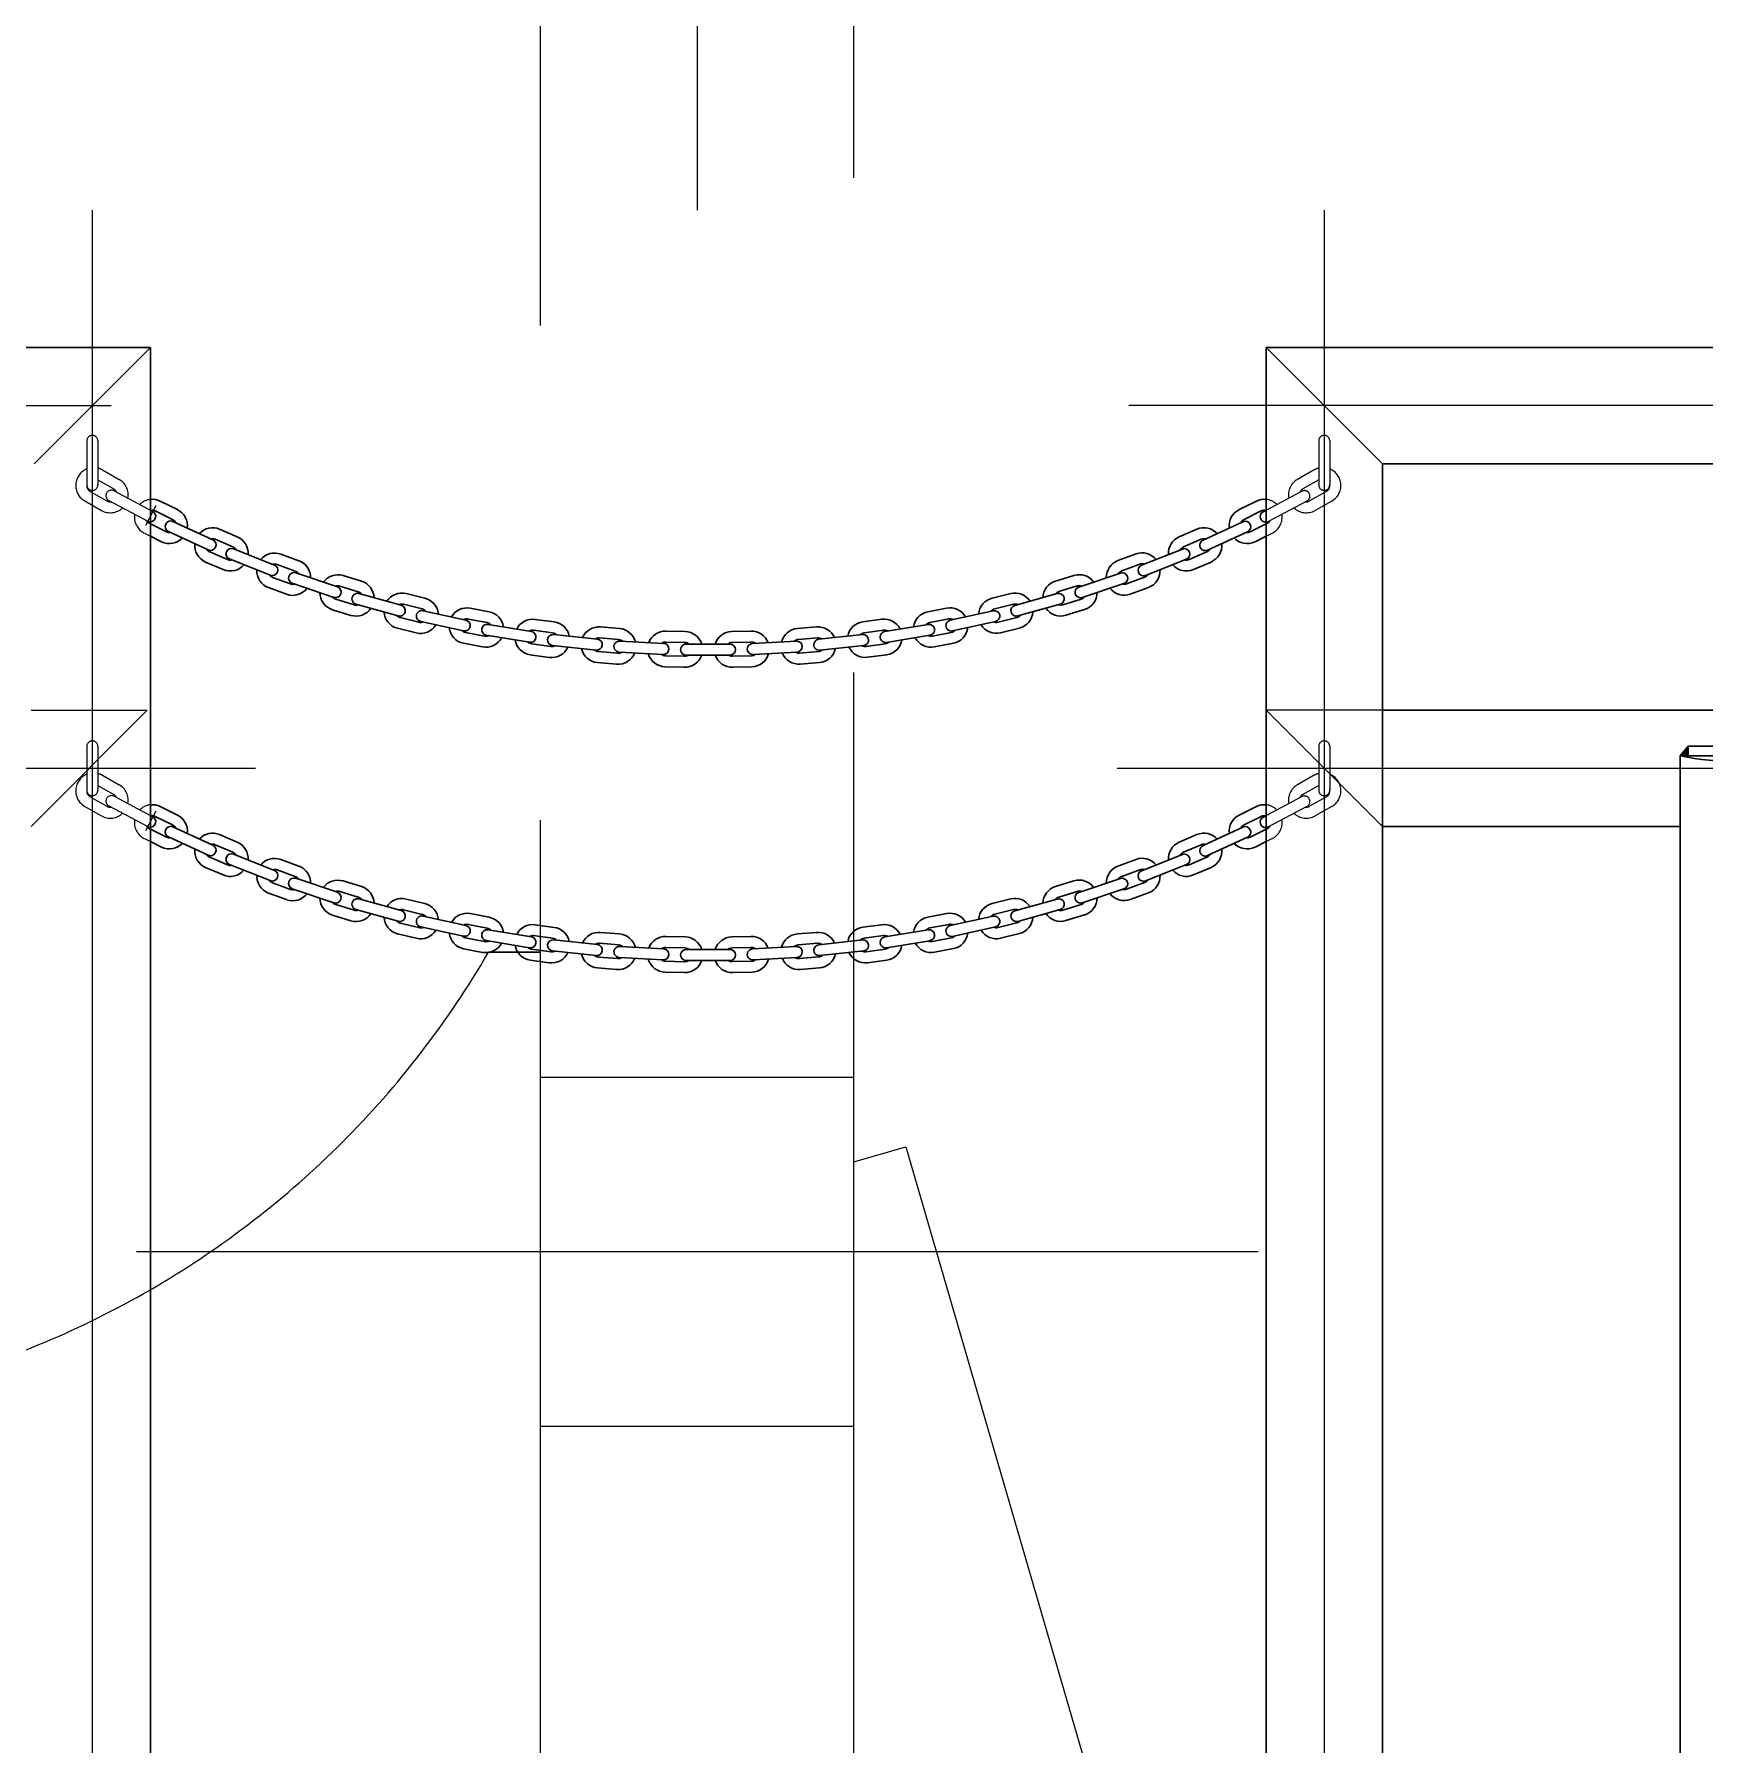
# Model space of a CAD drawing. Header units: millimetres. Extents: x 0 to 25200, y 0 to 17820.
# Drawn here: x 8371 to 8979, y 14860 to 15482 of the extents above; entities that cross this region are included whole.
import ezdxf

# ---------------------------------------------------------------- set-up
doc = ezdxf.new("R2010")
doc.units = ezdxf.units.MM
doc.header["$LTSCALE"] = 600
for name, pattern in [('F', [0.75, 0.5, -0.25]), ('G', [2, 1.25, -0.25, 0.25, -0.25]), ('K', [2.5, 1.25, -0.25, 0.25, -0.25, 0.25, -0.25])]:
    doc.linetypes.add(name, pattern=pattern)
doc.layers.get('0').update_dxf_attribs({"lineweight": 30})
for name, color, linetype, lineweight in [('04', 2, 'F', 13), ('05', 4, 'G', 13), ('07', 6, 'K', 13)]:
    doc.layers.add(name, color=color, linetype=linetype, lineweight=lineweight)

msp = doc.modelspace()

# ---------------------------------------------------------------- hatches: boundary and pattern name
at = {"ltscale": 1.2}
msp.add_hatch(color=256, dxfattribs=at).paths.add_polyline_path([(8972.95, 15223.27), (8972.95, 15219.77), (8970.05, 15219.77)])

# ---------------------------------------------------------------- linework, layer by layer
for p, q in [((7549.05, 15368.43), (8413.35, 15368.43)), ((8371.05, 15326.13), (8413.35, 15368.43)), ((8413.35, 15368.43), (8413.35, 14403.43)), ((8819.35, 14403.43), (8819.35, 15368.43)), ((8819.35, 15368.43), (9452.2, 15368.43)), ((8861.65, 15326.13), (8819.35, 15368.43)), ((8413.35, 14403.43), (8413.35, 15347.43)), ((8861.65, 14834.43), (8861.65, 15326.13)), ((8861.65, 15326.13), (9009.35, 15326.13)), ((8415.12, 15308.92), (8421.39, 15305.81)), ((8416.9, 15312.5), (8423.17, 15309.4)), ((8809.54, 15309.4), (8815.81, 15312.5)), ((8811.31, 15305.81), (8817.59, 15308.92)), ((8818.23, 15308.62), (8819.35, 15309.21)), ((8413.35, 15304.21), (8419.17, 15301.33)), ((8421.55, 15305.11), (8436.07, 15298.4)), ((8438.53, 15302.29), (8444.96, 15299.53)), ((8787.75, 15299.53), (8794.18, 15302.29)), ((8796.39, 15298.28), (8810.91, 15305)), ((8813.53, 15301.33), (8819.35, 15304.21)), ((8413.35, 15299.75), (8417.4, 15297.75)), ((8419.87, 15301.48), (8434.39, 15294.77)), ((8436.95, 15298.62), (8443.38, 15295.86)), ((8789.33, 15295.86), (8795.76, 15298.62)), ((8798.06, 15294.65), (8812.59, 15301.37)), ((8815.31, 15297.75), (8819.35, 15299.75)), ((8433.4, 15290.35), (8439.83, 15287.59)), ((8434.98, 15294.02), (8441.41, 15291.26)), ((8442.09, 15291.45), (8456.96, 15285.54)), ((8443.57, 15295.17), (8458.44, 15289.25)), ((8460.81, 15293.22), (8467.39, 15290.81)), ((8765.45, 15290.86), (8772.02, 15293.27)), ((8774.01, 15289.15), (8788.88, 15295.07)), ((8775.49, 15285.43), (8790.36, 15291.35)), ((8791.3, 15291.26), (8797.73, 15294.02)), ((8792.88, 15287.59), (8799.31, 15290.35)), ((8457.71, 15284.77), (8464.29, 15282.36)), ((8459.44, 15289.47), (8466.01, 15287.06)), ((8466.23, 15286.38), (8481.4, 15281.28)), ((8483.43, 15285.42), (8490.12, 15283.36)), ((8742.72, 15283.4), (8749.41, 15285.46)), ((8751.18, 15281.23), (8766.34, 15286.34)), ((8766.83, 15287.1), (8773.4, 15289.51)), ((8768.55, 15282.41), (8775.12, 15284.82)), ((8456.34, 15281.02), (8462.91, 15278.61)), ((8464.96, 15282.59), (8480.13, 15277.49)), ((8482.25, 15281.59), (8488.95, 15279.54)), ((8489.21, 15278.88), (8504.63, 15274.61)), ((8506.43, 15278.84), (8513.22, 15277.16)), ((8719.62, 15277.19), (8726.41, 15278.88)), ((8727.95, 15274.56), (8743.36, 15278.84)), ((8743.89, 15279.58), (8750.59, 15281.63)), ((8752.45, 15277.44), (8767.62, 15282.55)), ((8769.93, 15278.65), (8776.5, 15281.07)), ((8479.61, 15272.99), (8486.31, 15270.93)), ((8480.79, 15276.81), (8487.48, 15274.76)), ((8488.14, 15275.02), (8503.56, 15270.75)), ((8505.46, 15274.96), (8512.26, 15273.27)), ((8512.56, 15272.63), (8528.18, 15269.19)), ((8529.75, 15273.53), (8536.63, 15272.21)), ((8696.22, 15272.23), (8703.09, 15273.55)), ((8704.39, 15269.16), (8720.01, 15272.6)), ((8720.59, 15273.31), (8727.38, 15275)), ((8729.02, 15270.71), (8744.43, 15274.99)), ((8745.36, 15274.8), (8752.05, 15276.85)), ((8746.53, 15270.98), (8753.23, 15273.03)), ((8503.29, 15266.23), (8510.09, 15264.54)), ((8504.26, 15270.11), (8511.05, 15268.42)), ((8511.7, 15268.72), (8527.32, 15265.29)), ((8529, 15269.6), (8535.87, 15268.28)), ((8536.21, 15267.65), (8552, 15265.07)), ((8552.79, 15265.51), (8559.72, 15264.57)), ((8553.33, 15269.48), (8560.26, 15268.53)), ((8577.09, 15266.71), (8584.06, 15266.14)), ((8600.96, 15265.23), (8607.96, 15265.04)), ((8624.88, 15265.04), (8631.88, 15265.23)), ((8648.78, 15266.15), (8655.76, 15266.72)), ((8672.58, 15268.55), (8679.52, 15269.5)), ((8673.12, 15264.59), (8680.06, 15265.53)), ((8680.57, 15265.04), (8696.36, 15267.63)), ((8696.97, 15268.31), (8703.85, 15269.62)), ((8705.25, 15265.26), (8720.87, 15268.7)), ((8721.79, 15268.46), (8728.58, 15270.14)), ((8722.75, 15264.57), (8729.55, 15266.26)), ((8527.3, 15260.76), (8534.18, 15259.44)), ((8528.06, 15264.69), (8534.93, 15263.37)), ((8535.56, 15263.7), (8551.35, 15261.12)), ((8552.11, 15260.56), (8559.05, 15259.61)), ((8559.66, 15259.98), (8575.57, 15258.26)), ((8560.09, 15263.96), (8576, 15262.24)), ((8576.76, 15262.72), (8583.74, 15262.15)), ((8584.14, 15261.56), (8600.12, 15260.7)), ((8600.86, 15261.23), (8607.85, 15261.04)), ((8608.28, 15260.47), (8624.28, 15260.48)), ((8624.99, 15261.05), (8631.99, 15261.23)), ((8632.45, 15260.69), (8648.43, 15261.56)), ((8649.1, 15262.17), (8656.08, 15262.73)), ((8656.57, 15262.22), (8672.48, 15263.95)), ((8657, 15258.24), (8672.91, 15259.97)), ((8673.8, 15259.63), (8680.73, 15260.58)), ((8681.22, 15261.09), (8697.01, 15263.68)), ((8697.91, 15263.4), (8704.79, 15264.71)), ((8698.67, 15259.47), (8705.54, 15260.78)), ((8551.57, 15256.6), (8558.51, 15255.65)), ((8576.03, 15253.75), (8583.01, 15253.18)), ((8576.36, 15257.74), (8583.34, 15257.17)), ((8583.92, 15257.57), (8599.9, 15256.71)), ((8600.72, 15256.23), (8607.72, 15256.04)), ((8608.28, 15256.47), (8624.28, 15256.48)), ((8625.13, 15256.05), (8632.13, 15256.24)), ((8632.67, 15256.7), (8648.64, 15257.57)), ((8649.51, 15257.18), (8656.49, 15257.75)), ((8649.83, 15253.2), (8656.81, 15253.76)), ((8674.33, 15255.67), (8681.27, 15256.61)), ((8600.61, 15252.23), (8607.61, 15252.05)), ((8625.24, 15252.05), (8632.23, 15252.24)), ((8861.65, 15236.43), (9009.35, 15236.43)), ((8972.95, 15223.27), (8970.05, 15219.77)), ((9009.45, 15223.27), (8972.95, 15223.27)), ((8972.95, 15219.77), (8972.95, 15223.27)), ((8970.05, 15219.77), (8970.05, 12636.71)), ((9012.35, 15219.77), (8970.05, 15219.77)), ((8415.12, 15197.77), (8421.39, 15194.66)), ((8416.9, 15201.35), (8423.17, 15198.25)), ((8809.54, 15198.25), (8815.81, 15201.35)), ((8811.31, 15194.66), (8817.59, 15197.77)), ((8818.23, 15197.47), (8819.35, 15198.06)), ((8413.35, 15193.06), (8419.17, 15190.18)), ((8419.87, 15190.33), (8434.39, 15183.62)), ((8421.55, 15193.96), (8436.07, 15187.25)), ((8438.53, 15191.14), (8444.96, 15188.38)), ((8787.75, 15188.38), (8794.18, 15191.14)), ((8796.39, 15187.13), (8810.91, 15193.85)), ((8798.06, 15183.5), (8812.59, 15190.22)), ((8813.53, 15190.18), (8819.35, 15193.06)), ((8861.65, 15194.13), (8970.05, 15194.13)), ((8413.35, 15188.6), (8417.4, 15186.6)), ((8436.95, 15187.47), (8443.38, 15184.71)), ((8443.57, 15184.02), (8458.44, 15178.1)), ((8789.33, 15184.71), (8795.76, 15187.47)), ((8815.31, 15186.6), (8819.35, 15188.6)), ((8433.4, 15179.2), (8439.83, 15176.44)), ((8434.98, 15182.87), (8441.41, 15180.11)), ((8442.09, 15180.3), (8456.96, 15174.39)), ((8459.44, 15178.32), (8466.01, 15175.91)), ((8460.81, 15182.07), (8467.39, 15179.66)), ((8765.45, 15179.71), (8772.02, 15182.12)), ((8766.83, 15175.95), (8773.4, 15178.36)), ((8774.01, 15178), (8788.88, 15183.92)), ((8775.49, 15174.28), (8790.36, 15180.2)), ((8791.3, 15180.11), (8797.73, 15182.87)), ((8792.88, 15176.44), (8799.31, 15179.2)), ((8457.71, 15173.62), (8464.29, 15171.21)), ((8466.23, 15175.23), (8481.4, 15170.13)), ((8483.43, 15174.27), (8490.12, 15172.21)), ((8742.72, 15172.25), (8749.41, 15174.31)), ((8751.18, 15170.08), (8766.34, 15175.19)), ((8768.55, 15171.26), (8775.12, 15173.67)), ((8456.34, 15169.87), (8462.91, 15167.46)), ((8464.96, 15171.44), (8480.13, 15166.34)), ((8480.79, 15165.66), (8487.48, 15163.61)), ((8482.25, 15170.44), (8488.95, 15168.39)), ((8489.21, 15167.73), (8504.63, 15163.46)), ((8506.43, 15167.69), (8513.22, 15166.01)), ((8719.62, 15166.04), (8726.41, 15167.73)), ((8727.95, 15163.41), (8743.36, 15167.69)), ((8743.89, 15168.43), (8750.59, 15170.48)), ((8745.36, 15163.65), (8752.05, 15165.7)), ((8752.45, 15166.29), (8767.62, 15171.4)), ((8769.93, 15167.5), (8776.5, 15169.92)), ((8479.61, 15161.84), (8486.31, 15159.78)), ((8488.14, 15163.87), (8503.56, 15159.6)), ((8505.46, 15163.81), (8512.26, 15162.12)), ((8512.56, 15161.48), (8528.18, 15158.04)), ((8529.75, 15162.38), (8536.63, 15161.06)), ((8696.22, 15161.08), (8703.09, 15162.4)), ((8704.39, 15158.01), (8720.01, 15161.45)), ((8720.59, 15162.16), (8727.38, 15163.85)), ((8729.02, 15159.56), (8744.43, 15163.84)), ((8746.53, 15159.83), (8753.23, 15161.88)), ((8503.29, 15155.08), (8510.09, 15153.39)), ((8504.26, 15158.96), (8511.05, 15157.27)), ((8511.7, 15157.57), (8527.32, 15154.14)), ((8528.06, 15153.54), (8534.93, 15152.22)), ((8529, 15158.45), (8535.87, 15157.13)), ((8536.21, 15156.5), (8552, 15153.92)), ((8552.79, 15154.36), (8559.72, 15153.42)), ((8553.33, 15158.33), (8560.26, 15157.38)), ((8577.09, 15155.56), (8584.06, 15154.99)), ((8600.96, 15154.08), (8607.96, 15153.89)), ((8624.88, 15153.89), (8631.88, 15154.08)), ((8648.78, 15155), (8655.76, 15155.57)), ((8672.58, 15157.4), (8679.52, 15158.35)), ((8673.12, 15153.44), (8680.06, 15154.38)), ((8680.57, 15153.89), (8696.36, 15156.48)), ((8696.97, 15157.16), (8703.85, 15158.47)), ((8697.91, 15152.25), (8704.79, 15153.56)), ((8705.25, 15154.11), (8720.87, 15157.55)), ((8721.79, 15157.31), (8728.58, 15158.99)), ((8722.75, 15153.42), (8729.55, 15155.11)), ((8527.3, 15149.61), (8534.18, 15148.29)), ((8535.56, 15152.55), (8551.35, 15149.97)), ((8555.35, 15148.3), (8536.34, 15148.3)), ((8552.11, 15149.41), (8559.05, 15148.46)), ((8559.66, 15148.83), (8575.57, 15147.11)), ((8560.09, 15152.81), (8576, 15151.09)), ((8576.76, 15151.57), (8583.74, 15151)), ((8584.14, 15150.41), (8600.12, 15149.55)), ((8600.86, 15150.08), (8607.85, 15149.89)), ((8608.28, 15149.32), (8624.28, 15149.33)), ((8624.99, 15149.9), (8631.99, 15150.08)), ((8632.45, 15149.54), (8648.43, 15150.41)), ((8649.1, 15151.02), (8656.08, 15151.58)), ((8649.51, 15146.03), (8656.49, 15146.6)), ((8656.57, 15151.07), (8672.48, 15152.8)), ((8657, 15147.09), (8672.91, 15148.82)), ((8673.8, 15148.48), (8680.73, 15149.43)), ((8681.22, 15149.94), (8697.01, 15152.53)), ((8698.67, 15148.32), (8705.54, 15149.63)), ((8551.57, 15145.45), (8558.51, 15144.5)), ((8576.03, 15142.6), (8583.01, 15142.03)), ((8576.36, 15146.59), (8583.34, 15146.02)), ((8583.92, 15146.42), (8599.9, 15145.56)), ((8600.61, 15141.08), (8607.61, 15140.9)), ((8600.72, 15145.08), (8607.72, 15144.89)), ((8608.28, 15145.32), (8624.28, 15145.33)), ((8625.13, 15144.9), (8632.13, 15145.09)), ((8625.24, 15140.9), (8632.23, 15141.09)), ((8632.67, 15145.55), (8648.64, 15146.42)), ((8649.83, 15142.05), (8656.81, 15142.61)), ((8674.33, 15144.52), (8681.27, 15145.46)), ((8819.35, 14633.81), (8819.35, 15077.75))]:
    msp.add_line(p, q, dxfattribs=at)
for centre, radius, start, end in [((8414.01, 15306.68), 6.5, 63.6488, 95.80357), ((8413.29, 15306.98), 2, 271.72745, 62.08989), ((8414.01, 15306.68), 2.5, 63.6488, 101.48432), ((8420.28, 15303.57), 6.5, 352.47129, 63.6488), ((8812.42, 15303.57), 6.5, 116.3512, 187.51678), ((8818.7, 15306.68), 6.5, 84.19643, 116.3512), ((8819.17, 15306.85), 2, 117.91876, 275.28639), ((8818.7, 15306.68), 2.5, 78.51071, 116.3512), ((8420.71, 15303.3), 2, 65.19002, 245.19002), ((8420.28, 15303.57), 2.5, 25.75659, 63.6488), ((8435.96, 15296.32), 6.5, 66.74894, 137.89878), ((8796.74, 15296.32), 6.5, 42.10638, 113.25106), ((8812.42, 15303.57), 2.5, 116.3512, 154.17157), ((8811.75, 15303.19), 2, 294.81862, 114.81862), ((8420.28, 15303.57), 6.5, 243.6488, 316.62855), ((8420.28, 15303.57), 2.5, 243.6488, 279.33327), ((8435.96, 15296.32), 6.5, 173.74145, 246.74894), ((8435.23, 15296.59), 2, 245.19002, 65.19002), ((8435.96, 15296.32), 2.5, 66.74894, 104.58446), ((8442.4, 15293.56), 6.5, 355.58182, 66.74894), ((8790.31, 15293.56), 6.5, 113.25106, 184.42857), ((8797.23, 15296.47), 2, 114.81862, 294.81862), ((8796.74, 15296.32), 2.5, 75.41057, 113.25106), ((8796.74, 15296.32), 6.5, 293.25106, 6.26369), ((8812.42, 15303.57), 6.5, 223.35937, 296.3512), ((8812.42, 15303.57), 2.5, 260.58447, 296.3512), ((8435.96, 15296.32), 2.5, 211.00269, 246.74894), ((8442.83, 15293.31), 2, 68.30755, 248.30755), ((8442.4, 15293.56), 2.5, 246.74894, 282.41982), ((8442.4, 15293.56), 2.5, 28.84676, 66.74894), ((8458.57, 15287.12), 6.5, 69.84908, 141.00931), ((8465.15, 15284.71), 6.5, 358.7044, 69.84908), ((8767.69, 15284.76), 6.5, 110.15092, 181.32843), ((8774.26, 15287.17), 6.5, 39.00108, 110.15092), ((8790.31, 15293.56), 2.5, 113.25106, 151.14327), ((8789.62, 15293.21), 2, 291.70984, 111.70984), ((8790.31, 15293.56), 2.5, 257.56659, 293.25106), ((8796.74, 15296.32), 2.5, 293.25106, 328.99057), ((8442.4, 15293.56), 6.5, 246.74894, 319.73903), ((8458.57, 15287.12), 6.5, 176.85193, 249.84908), ((8458.57, 15287.12), 2.5, 214.0893, 249.84908), ((8457.7, 15287.4), 2, 248.30755, 68.30755), ((8458.57, 15287.12), 2.5, 69.84908, 107.6746), ((8465.6, 15284.48), 2, 71.41664, 251.41664), ((8465.15, 15284.71), 2.5, 32.00859, 69.84908), ((8481.52, 15279.2), 6.5, 72.94922, 144.11479), ((8751.32, 15279.24), 6.5, 35.90094, 107.05078), ((8767.69, 15284.76), 2.5, 110.15092, 148.04313), ((8766.98, 15284.44), 2, 288.60969, 108.60969), ((8774.75, 15287.29), 2, 111.70984, 291.70984), ((8774.26, 15287.17), 2.5, 72.3154, 110.15092), ((8774.26, 15287.17), 2.5, 290.15092, 325.89717), ((8774.26, 15287.17), 6.5, 290.15092, 3.15841), ((8790.31, 15293.56), 6.5, 220.27131, 293.25106), ((8465.15, 15284.71), 6.5, 249.84908, 322.8617), ((8465.15, 15284.71), 2.5, 249.84908, 285.58859), ((8481.52, 15279.2), 6.5, 179.95738, 252.94922), ((8481.52, 15279.2), 2.5, 217.18249, 252.94922), ((8480.76, 15279.39), 2, 251.41664, 71.41664), ((8481.52, 15279.2), 2.5, 72.94922, 110.76959), ((8488.68, 15276.95), 2, 74.51678, 254.51678), ((8488.21, 15277.15), 2.5, 35.10873, 72.94922), ((8488.21, 15277.15), 6.5, 1.80454, 72.94922), ((8504.86, 15272.54), 6.5, 76.04936, 147.21493), ((8727.98, 15272.57), 6.5, 32.80079, 103.95064), ((8744.63, 15277.19), 6.5, 107.05078, 178.22828), ((8744.63, 15277.19), 2.5, 107.05078, 144.94298), ((8743.9, 15276.92), 2, 285.50955, 105.50955), ((8751.81, 15279.34), 2, 108.60969, 288.60969), ((8751.32, 15279.24), 2.5, 69.21525, 107.05078), ((8751.32, 15279.24), 2.5, 287.05078, 322.79702), ((8751.32, 15279.24), 6.5, 287.05078, 0.05827), ((8767.69, 15284.76), 6.5, 217.17116, 290.15092), ((8767.69, 15284.76), 2.5, 254.46645, 290.15092), ((8488.21, 15277.15), 6.5, 252.94922, 325.96185), ((8488.21, 15277.15), 2.5, 252.94922, 288.68873), ((8504.86, 15272.54), 6.5, 183.05753, 256.04936), ((8504.09, 15272.68), 2, 254.51678, 74.51678), ((8504.86, 15272.54), 2.5, 76.04936, 113.86973), ((8512.13, 15270.67), 2, 77.60842, 257.60842), ((8511.65, 15270.85), 2.5, 38.21375, 76.04936), ((8511.65, 15270.85), 6.5, 4.89961, 76.04936), ((8528.53, 15267.14), 6.5, 79.1495, 150.32681), ((8535.4, 15265.82), 6.5, 8.00482, 79.1495), ((8697.44, 15265.85), 6.5, 100.8505, 172.028), ((8704.32, 15267.17), 6.5, 29.70581, 100.8505), ((8721.19, 15270.88), 6.5, 103.95064, 175.11621), ((8721.19, 15270.88), 2.5, 103.95064, 141.771), ((8720.44, 15270.65), 2, 282.41805, 102.41805), ((8728.48, 15272.64), 2, 105.50955, 285.50955), ((8727.98, 15272.57), 2.5, 66.11511, 103.95064), ((8727.98, 15272.57), 6.5, 283.95064, 356.95813), ((8744.63, 15277.19), 6.5, 214.07102, 287.05078), ((8744.63, 15277.19), 2.5, 251.3663, 287.05078), ((8504.86, 15272.54), 2.5, 220.28263, 256.04936), ((8511.65, 15270.85), 6.5, 256.04936, 329.05694), ((8511.65, 15270.85), 2.5, 256.04936, 291.79549), ((8528.53, 15267.14), 6.5, 186.16954, 259.1495), ((8528.53, 15267.14), 2.5, 223.46363, 259.1495), ((8527.75, 15267.24), 2, 257.60842, 77.60842), ((8528.53, 15267.14), 2.5, 79.1495, 117.04049), ((8535.88, 15265.68), 2, 80.71706, 260.71706), ((8535.4, 15265.82), 2.5, 41.30901, 79.1495), ((8552.45, 15263.04), 6.5, 82.24965, 153.41522), ((8552.45, 15263.04), 2.5, 82.24965, 120.07001), ((8551.67, 15263.1), 2, 260.71706, 80.71706), ((8559.39, 15262.09), 6.5, 11.10496, 82.24965), ((8576.56, 15260.23), 6.5, 85.34979, 156.51536), ((8583.54, 15259.66), 6.5, 14.20511, 85.34979), ((8600.79, 15258.73), 6.5, 88.44993, 159.6155), ((8607.79, 15258.54), 6.5, 17.30008, 88.44993), ((8625.06, 15258.55), 6.5, 91.55007, 162.72758), ((8632.06, 15258.74), 6.5, 20.40023, 91.55007), ((8649.31, 15259.67), 6.5, 94.65021, 165.82772), ((8656.28, 15260.24), 6.5, 23.50037, 94.65021), ((8673.46, 15262.11), 6.5, 97.75035, 168.92786), ((8680.9, 15263.07), 2, 99.30927, 279.30927), ((8680.39, 15263.05), 6.5, 26.60051, 97.75035), ((8680.39, 15263.05), 2.5, 59.91483, 97.75035), ((8697.44, 15265.85), 2.5, 100.8505, 138.7427), ((8696.69, 15265.66), 2, 279.30927, 99.30927), ((8704.82, 15267.21), 2, 102.41805, 282.41805), ((8704.32, 15267.17), 2.5, 63.01, 100.8505), ((8704.32, 15267.17), 2.5, 280.8505, 316.59001), ((8704.32, 15267.17), 6.5, 280.8505, 353.86312), ((8721.19, 15270.88), 6.5, 210.9588, 283.95064), ((8721.19, 15270.88), 2.5, 248.18391, 283.95064), ((8727.98, 15272.57), 2.5, 283.95064, 319.69688), ((8535.4, 15265.82), 6.5, 259.1495, 332.16213), ((8535.4, 15265.82), 2.5, 259.1495, 294.88901), ((8552.45, 15263.04), 6.5, 189.25781, 262.24965), ((8552.45, 15263.04), 2.5, 226.48292, 262.24965), ((8559.88, 15261.97), 2, 83.8172, 263.8172), ((8559.39, 15262.09), 6.5, 262.24965, 335.26227), ((8559.39, 15262.09), 2.5, 262.24965, 297.98916), ((8559.39, 15262.09), 2.5, 44.40915, 82.24965), ((8576.56, 15260.23), 6.5, 192.35795, 265.34979), ((8576.56, 15260.23), 2.5, 85.34979, 123.17015), ((8575.78, 15260.25), 2, 263.8172, 83.8172), ((8584.03, 15259.57), 2, 86.91734, 266.91734), ((8583.54, 15259.66), 2.5, 47.50929, 85.34979), ((8600.79, 15258.73), 2.5, 88.44993, 126.27029), ((8600.01, 15258.71), 2, 266.91734, 86.91734), ((8608.28, 15258.47), 2, 90.00884, 270.00884), ((8607.79, 15258.54), 2.5, 50.6144, 88.44993), ((8625.06, 15258.55), 2.5, 91.55007, 129.44228), ((8624.28, 15258.48), 2, 270.00884, 90.00884), ((8632.56, 15258.69), 2, 93.10899, 273.10899), ((8632.06, 15258.74), 2.5, 53.71455, 91.55007), ((8649.31, 15259.67), 2.5, 94.65021, 132.54242), ((8648.54, 15259.56), 2, 273.10899, 93.10899), ((8656.79, 15260.23), 2, 96.20913, 276.20913), ((8656.28, 15260.24), 2.5, 56.81469, 94.65021), ((8656.28, 15260.24), 6.5, 274.65021, 347.6577), ((8673.46, 15262.11), 6.5, 204.7706, 277.75035), ((8673.46, 15262.11), 2.5, 97.75035, 135.64256), ((8673.46, 15262.11), 2.5, 242.06588, 277.75035), ((8672.69, 15261.96), 2, 276.20913, 96.20913), ((8680.39, 15263.05), 2.5, 277.75035, 313.4966), ((8680.39, 15263.05), 6.5, 277.75035, 350.75784), ((8697.44, 15265.85), 6.5, 207.87074, 280.8505), ((8697.44, 15265.85), 2.5, 245.16602, 280.8505), ((8576.56, 15260.23), 2.5, 229.58306, 265.34979), ((8583.54, 15259.66), 6.5, 265.34979, 338.36241), ((8583.54, 15259.66), 2.5, 265.34979, 301.0893), ((8600.79, 15258.73), 6.5, 195.45809, 268.44993), ((8600.79, 15258.73), 2.5, 232.6832, 268.44993), ((8607.79, 15258.54), 6.5, 268.44993, 341.45742), ((8607.79, 15258.54), 2.5, 268.44993, 304.19617), ((8625.06, 15258.55), 6.5, 198.57031, 271.55007), ((8625.06, 15258.55), 2.5, 235.8656, 271.55007), ((8632.06, 15258.74), 2.5, 271.55007, 307.29632), ((8632.06, 15258.74), 6.5, 271.55007, 344.55756), ((8649.31, 15259.67), 6.5, 201.67046, 274.65021), ((8649.31, 15259.67), 2.5, 238.96574, 274.65021), ((8656.28, 15260.24), 2.5, 274.65021, 310.39646), ((8991.2, 15329.01), 111.27, 259.04299, 280.95701), ((8414.01, 15195.53), 6.5, 63.6488, 95.80357), ((8413.29, 15195.83), 2, 271.72745, 62.08989), ((8414.01, 15195.53), 2.5, 63.6488, 101.48432), ((8420.28, 15192.42), 6.5, 352.47129, 63.6488), ((8812.42, 15192.42), 6.5, 116.3512, 187.51678), ((8818.7, 15195.53), 6.5, 84.19643, 116.3512), ((8819.17, 15195.7), 2, 117.91876, 275.28639), ((8818.7, 15195.53), 2.5, 78.51071, 116.3512), ((8420.71, 15192.15), 2, 65.19002, 245.19002), ((8420.28, 15192.42), 2.5, 243.6488, 279.33327), ((8420.28, 15192.42), 2.5, 25.75659, 63.6488), ((8435.96, 15185.17), 6.5, 66.74894, 137.89878), ((8796.74, 15185.17), 6.5, 42.10638, 113.25106), ((8812.42, 15192.42), 2.5, 116.3512, 154.17157), ((8811.75, 15192.04), 2, 294.81862, 114.81862), ((8812.42, 15192.42), 2.5, 260.58447, 296.3512), ((8420.28, 15192.42), 6.5, 243.6488, 316.62855), ((8435.96, 15185.17), 6.5, 173.74145, 246.74894), ((8435.23, 15185.44), 2, 245.19002, 65.19002), ((8435.96, 15185.17), 2.5, 66.74894, 104.58446), ((8442.83, 15182.16), 2, 68.30755, 248.30755), ((8442.4, 15182.41), 2.5, 28.84676, 66.74894), ((8442.4, 15182.41), 6.5, 355.58182, 66.74894), ((8790.31, 15182.41), 6.5, 113.25106, 184.42857), ((8790.31, 15182.41), 2.5, 113.25106, 151.14327), ((8789.62, 15182.06), 2, 291.70984, 111.70984), ((8797.23, 15185.32), 2, 114.81862, 294.81862), ((8796.74, 15185.17), 2.5, 75.41057, 113.25106), ((8796.74, 15185.17), 6.5, 293.25106, 6.26369), ((8812.42, 15192.42), 6.5, 223.35937, 296.3512), ((8435.96, 15185.17), 2.5, 211.00269, 246.74894), ((8442.4, 15182.41), 6.5, 246.74894, 319.73903), ((8442.4, 15182.41), 2.5, 246.74894, 282.41982), ((8458.57, 15175.97), 6.5, 69.84908, 141.00931), ((8457.7, 15176.25), 2, 248.30755, 68.30755), ((8458.57, 15175.97), 2.5, 69.84908, 107.6746), ((8465.15, 15173.56), 6.5, 358.7044, 69.84908), ((8767.69, 15173.61), 6.5, 110.15092, 181.32843), ((8774.26, 15176.02), 6.5, 39.00108, 110.15092), ((8774.75, 15176.14), 2, 111.70984, 291.70984), ((8774.26, 15176.02), 2.5, 72.3154, 110.15092), ((8790.31, 15182.41), 6.5, 220.27131, 293.25106), ((8790.31, 15182.41), 2.5, 257.56659, 293.25106), ((8796.74, 15185.17), 2.5, 293.25106, 328.99057), ((8458.57, 15175.97), 6.5, 176.85193, 249.84908), ((8458.57, 15175.97), 2.5, 214.0893, 249.84908), ((8465.6, 15173.33), 2, 71.41664, 251.41664), ((8465.15, 15173.56), 2.5, 32.00859, 69.84908), ((8481.52, 15168.05), 6.5, 72.94922, 144.11479), ((8488.21, 15166), 6.5, 1.80454, 72.94922), ((8744.63, 15166.04), 6.5, 107.05078, 178.22828), ((8751.32, 15168.09), 6.5, 35.90094, 107.05078), ((8767.69, 15173.61), 2.5, 110.15092, 148.04313), ((8766.98, 15173.29), 2, 288.60969, 108.60969), ((8774.26, 15176.02), 2.5, 290.15092, 325.89717), ((8774.26, 15176.02), 6.5, 290.15092, 3.15841), ((8465.15, 15173.56), 6.5, 249.84908, 322.8617), ((8465.15, 15173.56), 2.5, 249.84908, 285.58859), ((8481.52, 15168.05), 6.5, 179.95738, 252.94922), ((8481.52, 15168.05), 2.5, 217.18249, 252.94922), ((8480.76, 15168.24), 2, 251.41664, 71.41664), ((8481.52, 15168.05), 2.5, 72.94922, 110.76959), ((8488.68, 15165.8), 2, 74.51678, 254.51678), ((8488.21, 15166), 2.5, 35.10873, 72.94922), ((8504.86, 15161.39), 6.5, 76.04936, 147.21493), ((8511.65, 15159.7), 6.5, 4.89961, 76.04936), ((8721.19, 15159.73), 6.5, 103.95064, 175.11621), ((8727.98, 15161.42), 6.5, 32.80079, 103.95064), ((8744.63, 15166.04), 2.5, 107.05078, 144.94298), ((8743.9, 15165.77), 2, 285.50955, 105.50955), ((8751.81, 15168.19), 2, 108.60969, 288.60969), ((8751.32, 15168.09), 2.5, 69.21525, 107.05078), ((8751.32, 15168.09), 2.5, 287.05078, 322.79702), ((8751.32, 15168.09), 6.5, 287.05078, 0.05827), ((8767.69, 15173.61), 6.5, 217.17116, 290.15092), ((8767.69, 15173.61), 2.5, 254.46645, 290.15092), ((8488.21, 15166), 6.5, 252.94922, 325.96185), ((8488.21, 15166), 2.5, 252.94922, 288.68873), ((8504.86, 15161.39), 6.5, 183.05753, 256.04936), ((8504.86, 15161.39), 2.5, 220.28263, 256.04936), ((8504.09, 15161.53), 2, 254.51678, 74.51678), ((8504.86, 15161.39), 2.5, 76.04936, 113.86973), ((8512.13, 15159.52), 2, 77.60842, 257.60842), ((8511.65, 15159.7), 2.5, 38.21375, 76.04936), ((8528.53, 15155.99), 6.5, 79.1495, 150.32681), ((8535.4, 15154.67), 6.5, 8.00482, 79.1495), ((8697.44, 15154.7), 6.5, 100.8505, 172.028), ((8704.32, 15156.02), 6.5, 29.70581, 100.8505), ((8721.19, 15159.73), 2.5, 103.95064, 141.771), ((8720.44, 15159.5), 2, 282.41805, 102.41805), ((8728.48, 15161.49), 2, 105.50955, 285.50955), ((8727.98, 15161.42), 2.5, 66.11511, 103.95064), ((8727.98, 15161.42), 2.5, 283.95064, 319.69688), ((8727.98, 15161.42), 6.5, 283.95064, 356.95813), ((8744.63, 15166.04), 6.5, 214.07102, 287.05078), ((8744.63, 15166.04), 2.5, 251.3663, 287.05078), ((8511.65, 15159.7), 6.5, 256.04936, 329.05694), ((8511.65, 15159.7), 2.5, 256.04936, 291.79549), ((8528.53, 15155.99), 6.5, 186.16954, 259.1495), ((8528.53, 15155.99), 2.5, 223.46363, 259.1495), ((8527.75, 15156.09), 2, 257.60842, 77.60842), ((8528.53, 15155.99), 2.5, 79.1495, 117.04049), ((8535.88, 15154.53), 2, 80.71706, 260.71706), ((8535.4, 15154.67), 2.5, 41.30901, 79.1495), ((8552.45, 15151.89), 6.5, 82.24965, 153.41522), ((8552.45, 15151.89), 2.5, 82.24965, 120.07001), ((8551.67, 15151.95), 2, 260.71706, 80.71706), ((8559.88, 15150.82), 2, 83.8172, 263.8172), ((8559.39, 15150.94), 2.5, 44.40915, 82.24965), ((8559.39, 15150.94), 6.5, 11.10496, 82.24965), ((8576.56, 15149.08), 6.5, 85.34979, 156.51536), ((8583.54, 15148.51), 6.5, 14.20511, 85.34979), ((8600.79, 15147.58), 6.5, 88.44993, 159.6155), ((8607.79, 15147.39), 6.5, 17.30008, 88.44993), ((8625.06, 15147.4), 6.5, 91.55007, 162.72758), ((8632.06, 15147.59), 6.5, 20.40023, 91.55007), ((8649.31, 15148.52), 6.5, 94.65021, 165.82772), ((8656.28, 15149.09), 6.5, 23.50037, 94.65021), ((8673.46, 15150.96), 6.5, 97.75035, 168.92786), ((8673.46, 15150.96), 2.5, 97.75035, 135.64256), ((8680.9, 15151.92), 2, 99.30927, 279.30927), ((8680.39, 15151.9), 6.5, 26.60051, 97.75035), ((8680.39, 15151.9), 2.5, 59.91483, 97.75035), ((8697.44, 15154.7), 2.5, 100.8505, 138.7427), ((8696.69, 15154.51), 2, 279.30927, 99.30927), ((8704.82, 15156.06), 2, 102.41805, 282.41805), ((8704.32, 15156.02), 2.5, 63.01, 100.8505), ((8704.32, 15156.02), 2.5, 280.8505, 316.59001), ((8704.32, 15156.02), 6.5, 280.8505, 353.86312), ((8721.19, 15159.73), 6.5, 210.9588, 283.95064), ((8721.19, 15159.73), 2.5, 248.18391, 283.95064), ((8535.4, 15154.67), 6.5, 259.1495, 332.16213), ((8535.4, 15154.67), 2.5, 259.1495, 294.88901), ((8552.45, 15151.89), 6.5, 189.25781, 262.24965), ((8552.45, 15151.89), 2.5, 226.48292, 262.24965), ((8559.39, 15150.94), 6.5, 262.24965, 335.26227), ((8559.39, 15150.94), 2.5, 262.24965, 297.98916), ((8576.56, 15149.08), 6.5, 192.35795, 265.34979), ((8576.56, 15149.08), 2.5, 229.58306, 265.34979), ((8576.56, 15149.08), 2.5, 85.34979, 123.17015), ((8575.78, 15149.1), 2, 263.8172, 83.8172), ((8584.03, 15148.42), 2, 86.91734, 266.91734), ((8583.54, 15148.51), 2.5, 47.50929, 85.34979), ((8600.79, 15147.58), 2.5, 88.44993, 126.27029), ((8600.01, 15147.56), 2, 266.91734, 86.91734), ((8608.28, 15147.32), 2, 90.00884, 270.00884), ((8607.79, 15147.39), 2.5, 50.6144, 88.44993), ((8625.06, 15147.4), 2.5, 91.55007, 129.44228), ((8624.28, 15147.33), 2, 270.00884, 90.00884), ((8632.56, 15147.54), 2, 93.10899, 273.10899), ((8632.06, 15147.59), 2.5, 53.71455, 91.55007), ((8649.31, 15148.52), 2.5, 94.65021, 132.54242), ((8648.54, 15148.41), 2, 273.10899, 93.10899), ((8656.79, 15149.08), 2, 96.20913, 276.20913), ((8656.28, 15149.09), 2.5, 56.81469, 94.65021), ((8656.28, 15149.09), 2.5, 274.65021, 310.39646), ((8656.28, 15149.09), 6.5, 274.65021, 347.6577), ((8673.46, 15150.96), 6.5, 204.7706, 277.75035), ((8673.46, 15150.96), 2.5, 242.06588, 277.75035), ((8672.69, 15150.81), 2, 276.20913, 96.20913), ((8680.39, 15151.9), 2.5, 277.75035, 313.4966), ((8680.39, 15151.9), 6.5, 277.75035, 350.75784), ((8697.44, 15154.7), 6.5, 207.87074, 280.8505), ((8697.44, 15154.7), 2.5, 245.16602, 280.8505), ((8583.54, 15148.51), 6.5, 265.34979, 338.36241), ((8583.54, 15148.51), 2.5, 265.34979, 301.0893), ((8600.79, 15147.58), 6.5, 195.45809, 268.44993), ((8600.79, 15147.58), 2.5, 232.6832, 268.44993), ((8607.79, 15147.39), 6.5, 268.44993, 341.45742), ((8607.79, 15147.39), 2.5, 268.44993, 304.19617), ((8625.06, 15147.4), 6.5, 198.57031, 271.55007), ((8625.06, 15147.4), 2.5, 235.8656, 271.55007), ((8632.06, 15147.59), 2.5, 271.55007, 307.29632), ((8632.06, 15147.59), 6.5, 271.55007, 344.55756), ((8649.31, 15148.52), 6.5, 201.67046, 274.65021), ((8649.31, 15148.52), 2.5, 238.96574, 274.65021)]:
    msp.add_arc(centre, radius, start, end, dxfattribs=at)
at = {"layer": '04', "ltscale": 1.2}
for p, q in [((8390.2, 15334.43), (8390.2, 15318.43)), ((8394.2, 15334.43), (8394.2, 15318.43)), ((8838.5, 15334.43), (8838.5, 15318.43)), ((8842.5, 15334.43), (8842.5, 15318.43)), ((8395.85, 15323.87), (8401.95, 15320.42)), ((8836.86, 15323.87), (8830.77, 15320.43)), ((8391.42, 15316.04), (8397.51, 15312.59)), ((8394.2, 15320.21), (8399.98, 15316.94)), ((8400.09, 15316.24), (8414.23, 15308.75)), ((8819.35, 15309.21), (8832.37, 15316.11)), ((8838.5, 15320.2), (8832.73, 15316.94)), ((8841.29, 15316.03), (8835.19, 15312.59)), ((8389.45, 15312.56), (8395.54, 15309.11)), ((8398.22, 15312.7), (8412.36, 15305.21)), ((8820.11, 15305.08), (8834.24, 15312.58)), ((8843.25, 15312.55), (8837.16, 15309.11)), ((8412.9, 15304.44), (8413.35, 15304.21)), ((8819.35, 15304.21), (8819.81, 15304.44)), ((8411.13, 15300.85), (8413.35, 15299.75)), ((8819.35, 15299.75), (8821.58, 15300.85)), ((8369.9, 15194.13), (8412.2, 15236.43)), ((8369.9, 15236.43), (8412.2, 15236.43)), ((8861.65, 15194.13), (8819.35, 15236.43)), ((8861.65, 15236.43), (8819.35, 15236.43)), ((8390.2, 15223.28), (8390.2, 15207.28)), ((8394.2, 15223.28), (8394.2, 15207.28)), ((8838.5, 15223.28), (8838.5, 15207.28)), ((8842.5, 15223.28), (8842.5, 15207.28)), ((8394.2, 15209.06), (8399.98, 15205.79)), ((8395.85, 15212.72), (8401.95, 15209.27)), ((8836.86, 15212.72), (8830.77, 15209.28)), ((8838.5, 15209.05), (8832.73, 15205.79)), ((8391.42, 15204.89), (8397.51, 15201.44)), ((8400.09, 15205.09), (8414.23, 15197.6)), ((8819.35, 15198.06), (8832.37, 15204.96)), ((8841.29, 15204.88), (8835.19, 15201.44)), ((8389.45, 15201.41), (8395.54, 15197.96)), ((8398.22, 15201.55), (8412.36, 15194.06)), ((8820.11, 15193.93), (8834.24, 15201.43)), ((8843.25, 15201.4), (8837.16, 15197.96)), ((8412.9, 15193.29), (8413.35, 15193.06)), ((8819.35, 15193.06), (8819.81, 15193.29)), ((8411.13, 15189.7), (8413.35, 15188.6)), ((8819.35, 15188.6), (8821.58, 15189.7)), ((8669.35, 15102.75), (8555.35, 15102.75)), ((8669.35, 14975.75), (8555.35, 14975.75))]:
    msp.add_line(p, q, dxfattribs=at)
for centre, radius, start, end in [((8392.2, 15334.43), 2, 0, 180), ((8840.5, 15334.43), 2, 0, 180), ((8392.65, 15318.21), 6.5, 112.14316, 240.49732), ((8392.65, 15318.21), 6.5, 60.49732, 76.20419), ((8840.06, 15318.21), 6.5, 103.82655, 119.45135), ((8840.06, 15318.21), 6.5, 299.45135, 67.88906), ((8392.65, 15318.21), 2.5, 168.52093, 240.49732), ((8392.2, 15318.43), 2, 180, 0), ((8399.15, 15314.47), 2, 62.08989, 242.08989), ((8398.75, 15314.77), 2.5, 22.64198, 60.49732), ((8398.75, 15314.77), 6.5, 349.36745, 60.49732), ((8833.96, 15314.77), 6.5, 119.45135, 190.61692), ((8833.96, 15314.77), 2.5, 119.45135, 157.27171), ((8833.31, 15314.34), 2, 297.91876, 117.91876), ((8840.5, 15318.43), 2, 180, 0), ((8840.06, 15318.21), 2.5, 299.45135, 11.86265), ((8398.75, 15314.77), 6.5, 240.49732, 313.52469), ((8398.75, 15314.77), 2.5, 240.49732, 276.21675), ((8414.01, 15306.68), 6.5, 95.80357, 134.79864), ((8818.7, 15306.68), 6.5, 45.20652, 84.19643), ((8833.96, 15314.77), 6.5, 226.45951, 299.45135), ((8833.96, 15314.77), 2.5, 263.68462, 299.45135), ((8414.01, 15306.68), 6.5, 170.64131, 243.6488), ((8414.01, 15306.68), 2.5, 207.90254, 243.6488), ((8413.29, 15306.98), 2, 242.08989, 271.72745), ((8819.17, 15306.85), 2, 275.28639, 297.91876), ((8818.7, 15306.68), 2.5, 296.3512, 332.09071), ((8818.7, 15306.68), 6.5, 296.3512, 9.36383), ((8392.2, 15223.28), 2, 0, 180), ((8840.5, 15223.28), 2, 0, 180), ((8392.65, 15207.06), 6.5, 112.14316, 240.49732), ((8392.65, 15207.06), 6.5, 60.49732, 76.20419), ((8398.75, 15203.62), 6.5, 349.36745, 60.49732), ((8833.96, 15203.62), 6.5, 119.45135, 190.61692), ((8840.06, 15207.06), 6.5, 103.82655, 119.45135), ((8840.06, 15207.06), 6.5, 299.45135, 67.88906), ((8392.65, 15207.06), 2.5, 168.52093, 240.49732), ((8392.2, 15207.28), 2, 180, 0), ((8399.15, 15203.32), 2, 62.08989, 242.08989), ((8398.75, 15203.62), 2.5, 22.64198, 60.49732), ((8833.96, 15203.62), 2.5, 119.45135, 157.27171), ((8833.31, 15203.19), 2, 297.91876, 117.91876), ((8840.5, 15207.28), 2, 180, 0), ((8840.06, 15207.06), 2.5, 299.45135, 11.86265), ((8398.75, 15203.62), 6.5, 240.49732, 313.52469), ((8398.75, 15203.62), 2.5, 240.49732, 276.21675), ((8414.01, 15195.53), 6.5, 170.64131, 243.6488), ((8414.01, 15195.53), 6.5, 95.80357, 134.79864), ((8818.7, 15195.53), 6.5, 45.20652, 84.19643), ((8818.7, 15195.53), 6.5, 296.3512, 9.36383), ((8833.96, 15203.62), 6.5, 226.45951, 299.45135), ((8833.96, 15203.62), 2.5, 263.68462, 299.45135), ((8414.01, 15195.53), 2.5, 207.90254, 243.6488), ((8413.29, 15195.83), 2, 242.08989, 271.72745), ((8819.17, 15195.7), 2, 275.28639, 297.91876), ((8818.7, 15195.53), 2.5, 296.3512, 332.09071)]:
    msp.add_arc(centre, radius, start, end, dxfattribs=at)
at = {"layer": '05', "ltscale": 1.2}
for p, q in [((8612.35, 16183.82), (8612.35, 15418.43)), ((8392.2, 15418.43), (8392.2, 14281.28)), ((8840.5, 15418.43), (8840.5, 14272.36)), ((7499.05, 15347.28), (8463.35, 15347.28)), ((9535.35, 15347.28), (8769.35, 15347.28)), ((8415.31, 15310.78), (8411.55, 15303.68)), ((7551.54, 15215.28), (8455.84, 15215.28)), ((8765.15, 15215.28), (9107.03, 15215.28)), ((8415.31, 15199.63), (8411.55, 15192.53)), ((8816.49, 15039.25), (8408.23, 15039.25))]:
    msp.add_line(p, q, dxfattribs=at)
at = {"layer": '07', "ltscale": 1.2}
for p, q in [((8555.35, 14296.4), (8555.35, 16083.82)), ((8669.35, 14350.15), (8669.35, 16083.82)), ((8669.35, 15072.01), (8688.24, 15077.51)), ((8688.24, 15077.51), (9800.55, 11256.4))]:
    msp.add_line(p, q, dxfattribs=at)
msp.add_arc((8243.79, 15318.38), 338.4, 271.11125, 329.82771, dxfattribs=at)

doc.saveas('drawing.dxf')
